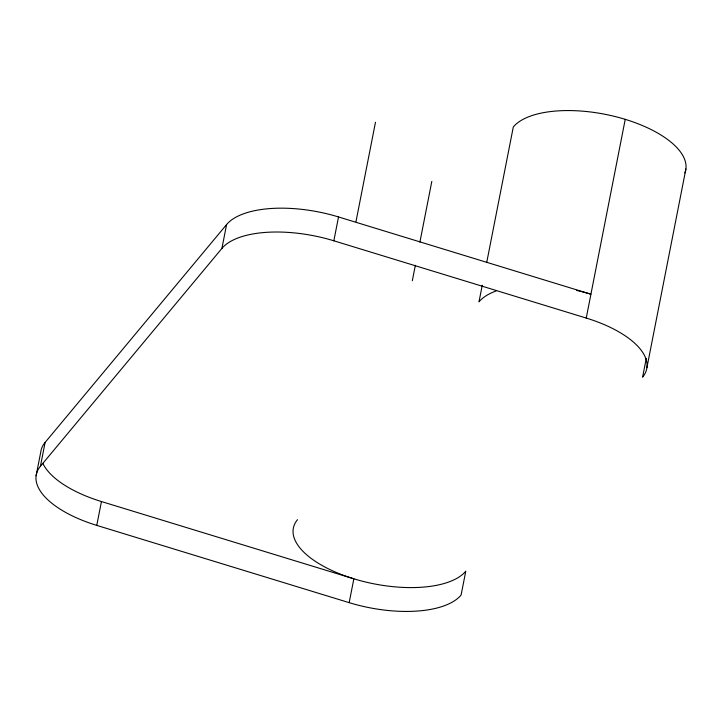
<?xml version="1.0" encoding="UTF-8"?>
<svg xmlns="http://www.w3.org/2000/svg" width="722" height="722" viewBox="0 0 722 722"><rect width="100%" height="100%" fill="white"/><g stroke="black" fill="none" stroke-linecap="round" stroke-linejoin="round"><path stroke-width="1.08" d="M36.1 475.789L40.775 451.945A89.97 39.159 11.1 0 1 45.107 442.433L226.591 224.56A89.97 39.159 11.1 0 1 338.519 216.952L590.921 294.215A89.97 39.159 11.1 0 0 576.589 290.406M42.896 463.47A89.97 39.159 11.1 0 0 101.45 501.546L353.852 578.809A89.97 39.159 11.1 0 0 465.78 571.201L461.096 595.045A89.97 39.159 11.1 0 1 349.168 602.653L96.766 525.39A89.97 39.159 11.1 0 1 40.423 466.277L45.107 442.433M96.766 525.39L101.45 501.546M40.423 466.277L221.916 248.404L226.591 224.56M221.916 248.404A89.97 39.159 11.1 0 1 333.844 240.796L338.519 216.952M355.982 221.627L375.476 122.271M349.168 602.653L353.852 578.809A89.97 39.159 11.1 0 1 297.509 519.687M412.325 280.741L415.358 265.29M419.906 242.105L431.819 181.384M482.251 285.217L478.993 301.823A89.97 39.159 11.1 0 1 496.041 291.011M486.818 261.978L513.306 126.955A89.97 39.159 11.1 0 1 618.546 117.424A89.97 39.159 11.1 0 1 684.889 172.928M646.271 358.41L642.589 377.173A89.97 39.159 11.1 0 0 586.246 318.059L625.234 119.347M646.912 367.66L685.9 168.948M333.844 240.796L586.246 318.059"/></g></svg>
